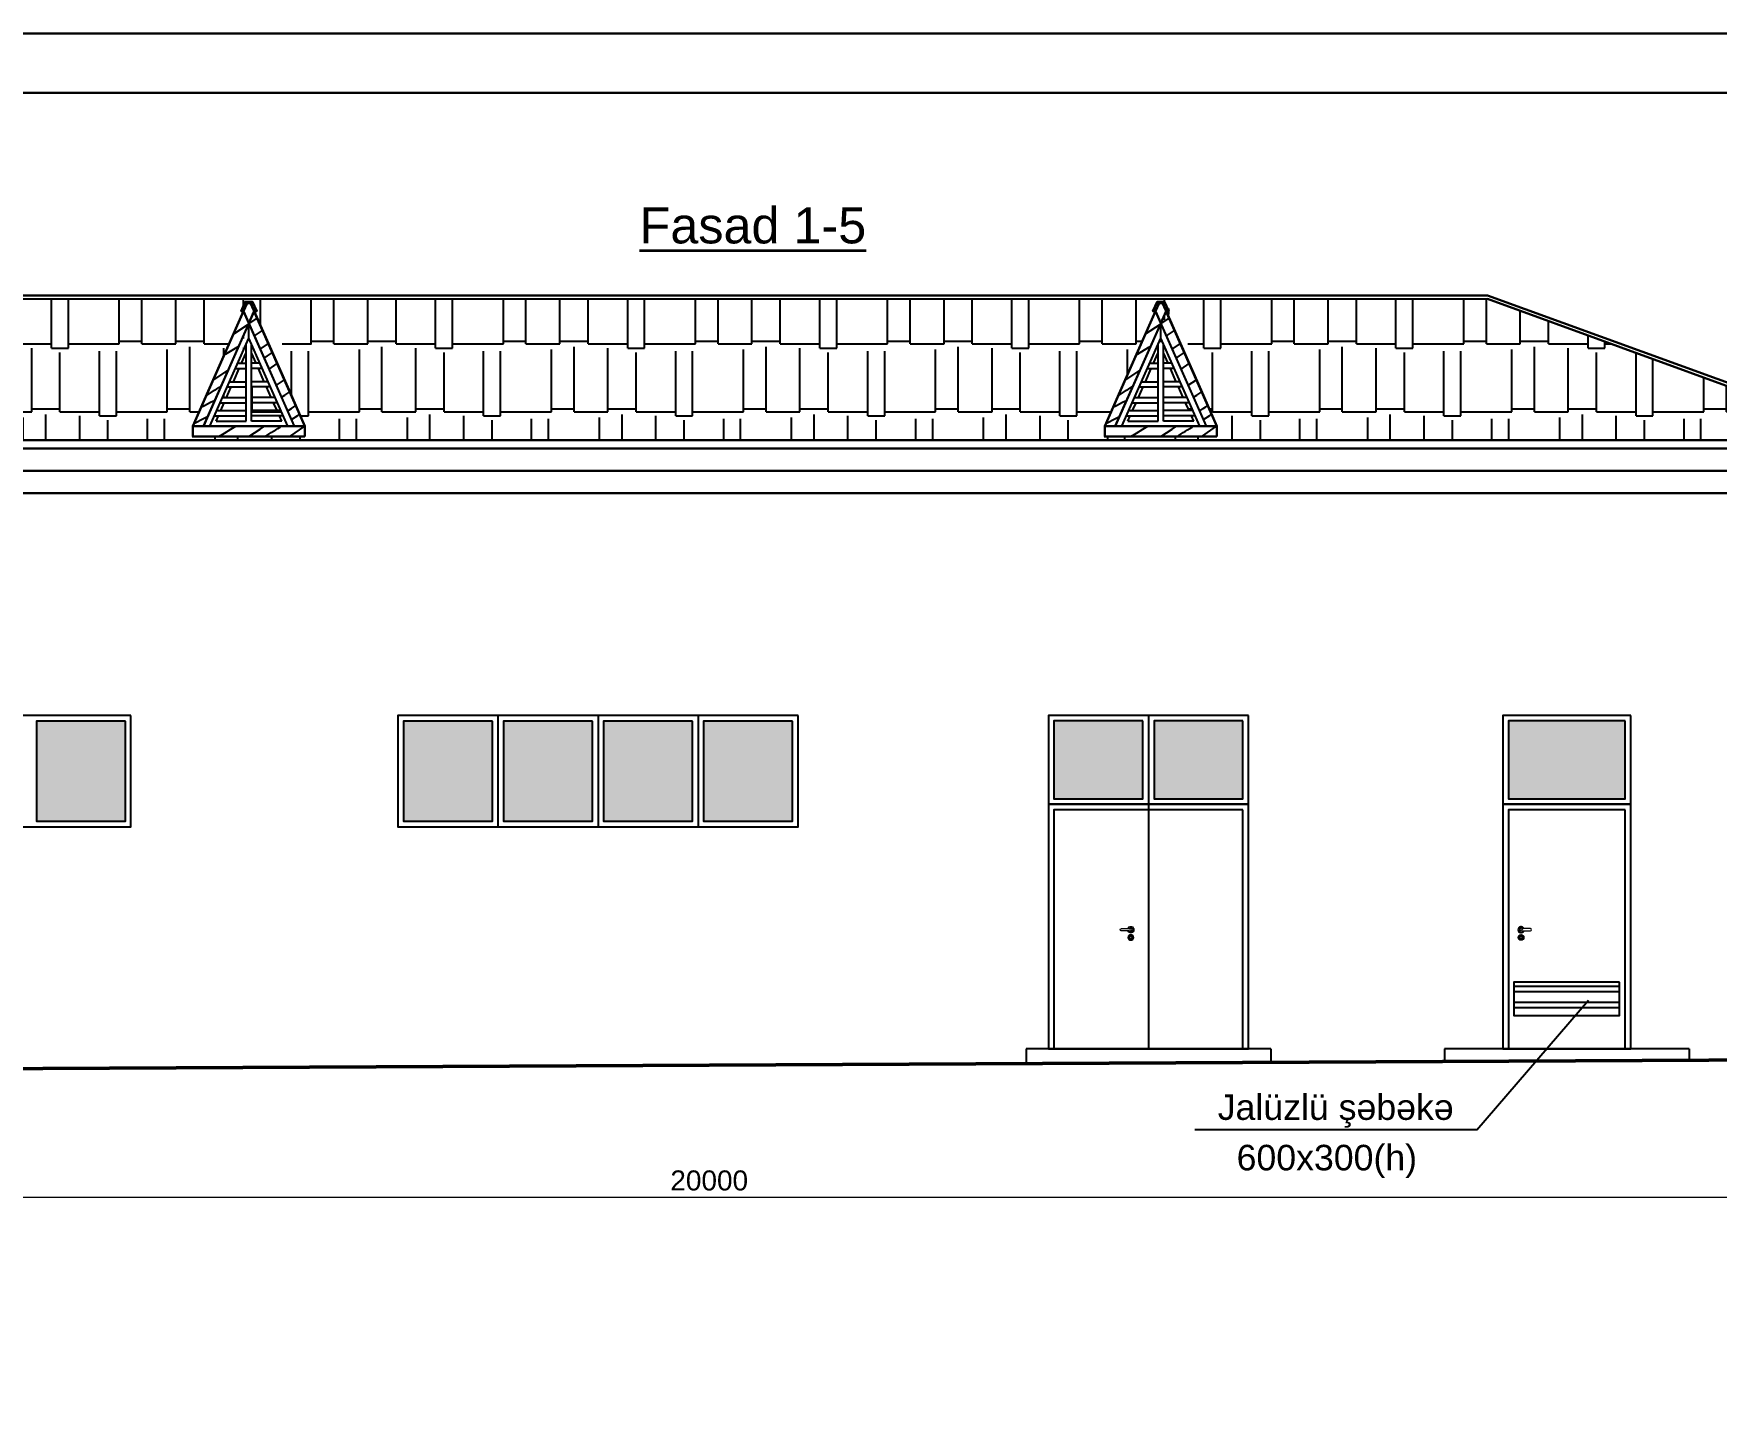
# Model space of a CAD drawing. Header units: millimetres. Extents: x 120281 to 1416367021, y -641565767 to 918373.
# Drawn here: x 1009645 to 1024777, y 817354 to 829781 of the extents above; entities that cross this region are included whole.
import ezdxf

# ---------------------------------------------------------------- set-up
doc = ezdxf.new("R2010")
doc.units = ezdxf.units.MM
doc.set_wipeout_variables(frame=1)
doc.linetypes.add('Wipeout_Contour', pattern=[1000, 0, -1000])
for name, color, linetype, lineweight in [('0_Ном._пера__1', 7, 'Continuous', 35), ('Fills_Ном._пера__201_Ном._пера__1', 7, 'Continuous', 13), ('Fills_Ном._пера__202_Ном._пера__1', 7, 'Continuous', 13), ('Kunc stamp_n_n yaz_s__Ном._пера__7', 7, 'Continuous', 35), ('Xar. ölcülər.-1', 230, 'Continuous', 15), ('аракясмя', 130, 'Continuous', 20), ('перегородка', 130, 'Continuous', 20), ('размер', 90, 'Continuous', 40), ('размер 1', 6, 'Continuous', 15)]:
    doc.layers.add(name, color=color, linetype=linetype, lineweight=lineweight)
doc.layers.add('Fills', color=7, linetype='Continuous')
doc.layers.add('Fills_Ном._пера__254', color=254, linetype='Continuous', lineweight=13, true_color=0xe8e8e8)
doc.layers.add('Оболочка - Крыша_Pen_No__92', color=23, linetype='Continuous', lineweight=13, true_color=0xbf8080)
doc.styles.add('ARIAL', font='arial.ttf')
doc.styles.get("Standard").update_dxf_attribs({"font": 'arial.ttf'})
doc.styles.add('Times New  Roman', font='times.ttf')
doc.dimstyles.new('250', dxfattribs={"dimtxt": 370, "dimasz": 100, "dimexe": 1.25, "dimexo": 0.625, "dimgap": 60, "dimtad": 1, "dimtxsty": 'Times New  Roman', "dimblk": 'OBLIQUE', "dimcen": 2.5, "dimadec": 0, "dimazin": 0, "dimtfac": 1, "dimtix": 1, "dimtmove": 0, "dimatfit": 3, "dimldrblk": 'OBLIQUE', "dimfxl": 1, "dimlwd": 0, "dimlwe": 0, "dimarcsym": 0})

# ---------------------------------------------------------------- blocks, each defined once
blk = doc.blocks.new('ручка дверная 2')
at = {"layer": 'перегородка', "color": 0}
for p, q in [((109837, -1530), (109745, -1530)), ((109745, -1555), (109837, -1555)), ((109711, -1632), (109704, -1632)), ((109711, -1638), (109704, -1638)), ((109720, -1623), (109720, -1616)), ((109720, -1647), (109720, -1654)), ((109726, -1623), (109726, -1616)), ((109726, -1647), (109726, -1654)), ((109735, -1632), (109742, -1632)), ((109735, -1638), (109742, -1638))]:
    blk.add_line(p, q, dxfattribs=at)
for centre, radius in [((109723, -1635), 34.9), ((109723, -1543), 12.7), ((109723, -1609), 7.1), ((109697, -1635), 7.1), ((109723, -1635), 12.7), ((109723, -1660), 7.1), ((109748, -1635), 7.1)]:
    blk.add_circle(centre, radius, dxfattribs=at)
for centre, radius, start, end in [((109723, -1543), 38.1, 19.6514, 340.3603), ((109723, -1543), 25.4, 30.3431, 329.7554), ((109723, -1635), 25.4, 106.4412, 164.0789), ((109723, -1635), 25.4, 16.12, 74.0884), ((109837, -1543), 12.7, 270, 90), ((109723, -1635), 25.4, 195.2407, 254.2093), ((109723, -1635), 25.4, 286.2342, 343.9047)]:
    blk.add_arc(centre, radius, start, end, dxfattribs=at)
blk = doc.blocks.new('_Oblique')
at = {"color": 0, "linetype": 'ByBlock', "lineweight": -2}
blk.add_line((-0.5, -0.5), (0.5, 0.5), dxfattribs=at)
blk = doc.blocks.new('*D423')
at = {"layer": 'Defpoints', "color": 0, "lineweight": 53, "transparency": 16777216}
for p in [(1005720, 819708), (1025720, 819818), (1005720, 819315)]:
    blk.add_point(p, dxfattribs=at)
at = {"layer": 'Xar. ölcülər.-1', "color": 0, "lineweight": 0, "transparency": 16777216}
for p, q in [((1005720, 819708), (1005720, 819314)), ((1025720, 819817), (1025720, 819314)), ((1025720, 819315), (1005720, 819315))]:
    blk.add_line(p, q, dxfattribs=at)
at = {"layer": 'Xar. ölcülər.-1', "color": 0, "lineweight": 0, "transparency": 16777216, "xscale": 100, "yscale": 100, "zscale": 100, "rotation": 180}
blk.add_blockref('_Oblique', (1005720, 819315), dxfattribs=at)
at = {"layer": 'Xar. ölcülər.-1', "color": 0, "lineweight": 0, "transparency": 16777216, "xscale": 100, "yscale": 100, "zscale": 100}
blk.add_blockref('_Oblique', (1025720, 819315), dxfattribs=at)
at = {"layer": 'Xar. ölcülər.-1', "color": 0, "lineweight": 20, "transparency": 16777216, "insert": (1015720, 819466), "char_height": 180, "attachment_point": 5, "style": 'ARIAL'}
blk.add_mtext('20000', dxfattribs=at)

msp = doc.modelspace()

# ---------------------------------------------------------------- hatches: boundary and pattern name
at = {"layer": 'размер', "lineweight": 25}
h = msp.add_hatch(dxfattribs=at)
h.set_pattern_fill('AR-RSHKE', color=0, scale=2, style=0)
h.set_pattern_definition([(0, (219559.7, 600218.7), (1295.4, 609.6), [304.8, -254, 355.6, -152.4, 457.2, -203.2]), (0, (219864.5, 600244.1), (1295.4, 609.6), [254, -965.2, 203.2, -304.8]), (0, (220474.1, 600180.6), (1295.4, 609.6), [152.4, -1574.8]), (90, (219559.67, 600218.67), (-431.8, 609.6), [584.2, -1854.2]), (90, (219864.47, 600218.67), (-431.8, 609.6), [571.5, -1866.9]), (90, (220118.47, 600218.67), (-431.8, 609.6), [533.4, -1905]), (90, (220474.07, 600180.57), (-431.8, 609.6), [584.2, -1854.2]), (90, (220626.47, 600180.57), (-431.8, 609.6), [584.2, -1854.2]), (90, (221083.67, 600218.67), (-431.8, 609.6), [558.8, -1879.6])])
h.paths.add_polyline_path([(1011389.81227, 826954.85519), (1011339.81227, 826954.85519), (1011639.81227, 827130.50493), (1011939.81227, 826954.85519), (1011889.81226, 826954.85519), (1011639.81227, 827101.22998)], flags=16)
h.paths.add_polyline_path([(1020186.23772, 826426.13459), (1020203.48614, 826437.6871), (1020238.60649, 826358.35409), (1020221.85412, 826347.25234), (1020165.18933, 826310.55673), (1020130.27232, 826389.43041), (1020139.82585, 826395.65714), (1020163.04922, 826410.86931)], flags=16)
h.paths.add_polyline_path([(1019805.04189, 826990.56595), (1019805.04189, 826296.33061), (1020076.91031, 826296.33061), (1020055.97595, 826343.61903), (1020091.44227, 826343.61903), (1020131.80471, 826252.44471), (1019430.99065, 826252.44471), (1019471.35309, 826343.61903), (1019506.81941, 826343.61903), (1019485.88505, 826296.33061), (1019757.75347, 826296.33061), (1019757.75347, 826990.56595), (1019781.39768, 827043.97562)], flags=16)
h.paths.add_polyline_path([(1020055.97595, 826343.61903), (1020076.91031, 826296.33061), (1019805.04189, 826296.33061), (1019805.04189, 826343.61903)], flags=16)
h.paths.add_polyline_path([(1019757.75347, 826509.12851), (1019757.75347, 826461.84008), (1019523.689, 826461.84008), (1019544.62336, 826509.12851)], flags=16)
h.paths.add_polyline_path([(1019527.75377, 826390.90745), (1019559.15532, 826461.84008), (1019757.75347, 826461.84008), (1019757.75347, 826390.90745)], flags=16)
h.paths.add_polyline_path([(1019527.75377, 826390.90745), (1019492.28746, 826390.90745), (1019523.689, 826461.84008), (1019559.15532, 826461.84008)], flags=16)
h.paths.add_polyline_path([(1019821.86116, 827086.09725), (1019832.15334, 827062.84835), (1019840.72609, 827067.86769), (1020090.72609, 826921.4929), (1020140.72609, 826921.4929), (1019840.72609, 827097.14265)], flags=0)
h.paths.add_polyline_path([(1019832.15334, 827062.84835), (1019894.73073, 826921.4929), (1020090.72609, 826921.4929), (1019840.72609, 827067.86769)], flags=0)
h.paths.add_polyline_path([(1019781.39768, 827043.97562), (1019774.91703, 827029.33654), (1019785.21033, 827035.36326)], flags=0)
h.paths.add_polyline_path([(1019695.12444, 826982.61805), (1019712.61884, 827022.13596), (1019540.72609, 826921.4929), (1019590.72609, 826921.4929)], flags=16)
h.paths.add_polyline_path([(1019615.72609, 826803.26592), (1019668.06463, 826921.4929), (1019615.72609, 826921.4929)], flags=16)
h.paths.add_polyline_path([(1019430.99065, 826252.44471), (1019371.88012, 826252.44471), (1019781.39768, 827177.49979), (1019781.39768, 827043.97562)], flags=16)
h.paths.add_polyline_path([(1019774.91703, 827029.33654), (1019727.17515, 826921.4929), (1019835.62021, 826921.4929), (1019785.21033, 827035.36326)], flags=0)
h.paths.add_polyline_path([(1019668.06463, 826921.4929), (1019695.12444, 826982.61805), (1019590.72609, 826921.4929)], flags=0)
h.paths.add_polyline_path([(1019580.08968, 826509.12851), (1019621.95841, 826603.70535), (1019757.75347, 826603.70535), (1019757.75347, 826509.12851)], flags=16)
h.paths.add_polyline_path([(1019990.56602, 826571.48738), (1019835.62021, 826921.4929), (1019727.17515, 826921.4929), (1019615.72609, 826669.74174), (1019615.72609, 826589.62724), (1019621.95841, 826603.70535), (1019757.75347, 826603.70535), (1019757.75347, 826571.48738)], flags=16)
h.paths.add_polyline_path([(1019894.73073, 826921.4929), (1020049.67654, 826571.48738), (1020065.72609, 826571.48738), (1020065.72609, 826921.4929)], flags=16)
h.paths.add_polyline_path([(1020190.91524, 826252.44471), (1020131.80471, 826252.44471), (1019781.39768, 827043.97562), (1019781.39768, 827177.49979)], flags=16)
h.paths.add_polyline_path([(1019471.35309, 826343.61903), (1019492.28746, 826390.90745), (1019757.75347, 826390.90745), (1019757.75347, 826343.61903)], flags=0)
h.paths.add_polyline_path([(1019805.04189, 826343.61903), (1019805.04189, 826390.90745), (1020070.5079, 826390.90745), (1020091.44227, 826343.61903)], flags=16)
h.paths.add_polyline_path([(1020003.64004, 826461.84008), (1020035.04159, 826390.90745), (1019805.04189, 826390.90745), (1019805.04189, 826461.84008)], flags=16)
h.paths.add_polyline_path([(1019805.04189, 826461.84008), (1019805.04189, 826509.12851), (1020018.172, 826509.12851), (1020039.10636, 826461.84008)], flags=16)
h.paths.add_polyline_path([(1020018.172, 826509.12851), (1019982.70568, 826509.12851), (1019940.83695, 826603.70535), (1019976.30327, 826603.70535)], flags=16)
h.paths.add_polyline_path([(1011270.43927, 826343.61903), (1011291.37363, 826390.90745), (1011556.83964, 826390.90745), (1011556.83964, 826343.61903)], flags=0)
h.paths.add_polyline_path([(1011556.83964, 826461.84008), (1011556.83964, 826390.90745), (1011326.83995, 826390.90745), (1011358.24149, 826461.84008)], flags=16)
h.paths.add_polyline_path([(1011556.83964, 826461.84008), (1011322.77518, 826461.84008), (1011343.70954, 826509.12851), (1011556.83964, 826509.12851)], flags=16)
h.paths.add_polyline_path([(1011556.83964, 826343.61903), (1011556.83964, 826296.33061), (1011284.97122, 826296.33061), (1011305.90558, 826343.61903)], flags=16)
h.paths.add_polyline_path([(1011855.06212, 826343.61903), (1011875.99649, 826296.33061), (1011604.12806, 826296.33061), (1011604.12806, 826343.61903)], flags=16)
h.paths.add_polyline_path([(1011580.48385, 827043.97562), (1011580.48385, 827177.49979), (1011990.00141, 826252.44471), (1011930.89088, 826252.44471)], flags=16)
h.paths.add_polyline_path([(1011679.04758, 826954.85519), (1011833.99339, 826604.84966), (1011864.81227, 826604.84966), (1011864.81227, 826954.85519)], flags=16)
h.paths.add_polyline_path([(1011580.48385, 827043.97562), (1011541.03066, 826954.85519), (1011889.81226, 826954.85519), (1011639.81227, 827101.22998), (1011580.48385, 827066.49324)], flags=16)
h.paths.add_polyline_path([(1011481.92013, 826954.85519), (1011514.14755, 827027.65339), (1011389.81227, 826954.85519)], flags=16)
h.paths.add_polyline_path([(1011284.97122, 826296.33061), (1011556.83964, 826296.33061), (1011556.83964, 826990.56595), (1011580.48385, 827043.97562), (1011604.12806, 826990.56595), (1011604.12806, 826296.33061), (1011875.99649, 826296.33061), (1011855.06212, 826343.61903), (1011890.52844, 826343.61903), (1011930.89088, 826252.44471), (1011230.07682, 826252.44471), (1011270.43927, 826343.61903), (1011305.90558, 826343.61903)], flags=16)
h.paths.add_polyline_path([(1011556.83964, 826604.84966), (1011556.83964, 826954.85519), (1011414.81227, 826954.85519), (1011414.81227, 826604.84966)], flags=16)
h.paths.add_polyline_path([(1011604.12806, 826954.85519), (1011604.12806, 826604.84966), (1011774.88286, 826604.84966), (1011619.93705, 826954.85519)], flags=16)
h.paths.add_polyline_path([(1011230.07682, 826252.44471), (1011170.9663, 826252.44471), (1011580.48385, 827177.49979), (1011580.48385, 827043.97562)], flags=16)
h.paths.add_polyline_path([(1022719.82982, 827395.24882), (1008707.28103, 827395.26755), (1005285.38027, 826149.77881), (1005231.58881, 826130.20032), (1026170.67738, 826126.18372), (1026196.08304, 826126.17897)])
at = {"layer": 'размер', "lineweight": 25, "true_color": 0x8fe3ff}
h = msp.add_hatch(color=141, dxfattribs=at)
h.dxf.hatch_style = 1
h.set_gradient(color1=(143, 227, 255), color2=(184, 218, 224), tint=1, name='CYLINDER')
h.paths.add_polyline_path([(1010469.82982, 822698.49101), (1010469.82982, 823598.49124), (1009669.82982, 823598.49135), (1009669.82982, 822698.49101)])
h = msp.add_hatch(color=141, dxfattribs=at)
h.dxf.hatch_style = 1
h.set_gradient(color1=(143, 227, 255), color2=(184, 218, 224), tint=1, name='CYLINDER')
h.paths.add_polyline_path([(1013769.82982, 823598.49089), (1012969.82982, 823598.49099), (1012969.82982, 822698.49114), (1013769.82982, 822698.49111)])
h = msp.add_hatch(color=141, dxfattribs=at)
h.dxf.hatch_style = 1
h.set_gradient(color1=(143, 227, 255), color2=(184, 218, 224), tint=1, name='CYLINDER')
h.paths.add_polyline_path([(1014669.82982, 822698.49114), (1014669.82982, 823598.49103), (1013869.82982, 823598.49114), (1013869.82982, 822698.49114)])
h = msp.add_hatch(color=141, dxfattribs=at)
h.dxf.hatch_style = 1
h.set_gradient(color1=(143, 227, 255), color2=(184, 218, 224), tint=1, name='CYLINDER')
h.paths.add_polyline_path([(1015569.82982, 823598.49094), (1014769.82982, 823598.49105), (1014769.82982, 822698.49119), (1015569.82982, 822698.49117)])
h = msp.add_hatch(color=141, dxfattribs=at)
h.dxf.hatch_style = 1
h.set_gradient(color1=(143, 227, 255), color2=(184, 218, 224), tint=1, name='CYLINDER')
h.paths.add_polyline_path([(1016469.82982, 822698.49119), (1016469.82982, 823598.49109), (1015669.82982, 823598.49119), (1015669.82982, 822698.49119)])
h = msp.add_hatch(color=141, dxfattribs=at)
h.dxf.hatch_style = 1
h.set_gradient(color1=(143, 227, 255), color2=(184, 218, 224), tint=1, name='CYLINDER')
h.paths.add_polyline_path([(1019619.82894, 823600.07781), (1019619.82894, 822900.07755), (1018819.82894, 822900.07755), (1018819.82894, 823600.07781)])
h = msp.add_hatch(color=141, dxfattribs=at)
h.dxf.hatch_style = 1
h.set_gradient(color1=(143, 227, 255), color2=(184, 218, 224), tint=1, name='CYLINDER')
h.paths.add_polyline_path([(1020519.82894, 822900.07755), (1019719.82894, 822900.07755), (1019719.82894, 823600.07781), (1020519.82894, 823600.07781)])
h = msp.add_hatch(color=141, dxfattribs=at)
h.dxf.hatch_style = 1
h.set_gradient(color1=(143, 227, 255), color2=(184, 218, 224), tint=1, name='CYLINDER')
h.paths.add_polyline_path([(1022906.82894, 822900.07781), (1022906.82894, 823600.07781), (1023956.82894, 823600.07781), (1023956.82894, 822900.07781)])
at = {"layer": 'размер', "lineweight": 25}
h = msp.add_hatch(dxfattribs=at)
h.set_pattern_fill('ANSI32', color=0, scale=15, angle=135, style=0)
h.set_pattern_definition([(180, (586186.11, 451691), (0, -142.875), []), (180, (586138.49, 451738.62), (0, -142.875), [])])
h.paths.add_polyline_path([(1022956.82978, 821250.33131), (1023906.82978, 821250.33131), (1023906.82978, 820950.33131), (1022956.82978, 820950.33131)])

# ---------------------------------------------------------------- linework, layer by layer
at = {"lineweight": 50}
msp.add_lwpolyline([(1003429.29126, 820454.27352), (1005531.88829, 820454.08502), (1025907.32978, 820554.08502), (1028463.92614, 820554.08502)], dxfattribs=at)
at = {"layer": 'аракясмя', "color": 0, "lineweight": 25}
for p, q in [((1013819.82982, 823648.49117), (1013819.82982, 822648.49117)), ((1014719.82982, 823648.49119), (1014719.82982, 822648.49119)), ((1015619.82982, 823648.49122), (1015619.82982, 822648.49122)), ((1019669.82894, 823650.07781), (1019669.82894, 822850.07755)), ((1019669.82894, 822850.07756), (1019669.82978, 820650.07784)), ((1022906.82978, 822800.07784), (1022906.82978, 820650.07784)), ((1020769.82978, 820650.07784), (1018569.82978, 820650.07784)), ((1018569.82978, 820650.07784), (1018570.00568, 820518.07439)), ((1020769.82978, 820650.07784), (1020769.99129, 820528.87163)), ((1024531.82978, 820650.07784), (1022331.82978, 820650.07784)), ((1022331.82978, 820650.07784), (1022331.97739, 820533.93851)), ((1024531.82978, 820650.07784), (1024531.96301, 820544.48118))]:
    msp.add_line(p, q, dxfattribs=at)
for points in [[(1010519.82982, 823648.49131), (1006919.82982, 823648.4912), (1006919.82982, 822648.49119), (1010519.82982, 822648.49119)], [(1016519.82982, 823648.49097), (1012919.82982, 823648.49086), (1012919.82982, 822648.49119), (1016519.82982, 822648.49119)], [(1020569.82894, 823650.07781), (1018769.82894, 823650.07781), (1018769.82894, 822850.07755), (1020569.82894, 822850.07755)], [(1024006.82894, 823650.07781), (1022856.82894, 823650.07781), (1022856.82894, 822850.07781), (1024006.82894, 822850.07781)], [(1010469.82982, 823598.49124), (1009669.82982, 823598.49135), (1009669.82982, 822698.49101), (1010469.82982, 822698.49101)], [(1013769.82982, 823598.49089), (1012969.82982, 823598.49099), (1012969.82982, 822698.49114), (1013769.82982, 822698.49111)], [(1014669.82982, 823598.49103), (1013869.82982, 823598.49114), (1013869.82982, 822698.49114), (1014669.82982, 822698.49114)], [(1015569.82982, 823598.49094), (1014769.82982, 823598.49105), (1014769.82982, 822698.49119), (1015569.82982, 822698.49117)], [(1016469.82982, 823598.49109), (1015669.82982, 823598.49119), (1015669.82982, 822698.49119), (1016469.82982, 822698.49119)], [(1019619.82894, 823600.07781), (1018819.82894, 823600.07781), (1018819.82894, 822900.07755), (1019619.82894, 822900.07755)], [(1020519.82894, 823600.07781), (1019719.82894, 823600.07781), (1019719.82894, 822900.07755), (1020519.82894, 822900.07755)], [(1023956.82894, 823600.07781), (1022906.82894, 823600.07781), (1022906.82894, 822900.07781), (1023956.82894, 822900.07781)], [(1020569.82894, 822850.07757), (1018769.82894, 822850.07755), (1018769.82978, 820650.07784), (1020569.82978, 820650.07784)], [(1020519.82894, 822800.07757), (1018819.82894, 822800.07757), (1018819.82978, 820650.07784), (1020519.82978, 820650.07784)], [(1024006.82894, 822850.07784), (1022856.82894, 822850.07781), (1022856.82978, 820650.07784), (1024006.82978, 820650.07784)], [(1023956.82894, 822800.07784), (1022906.82894, 822800.07784), (1022906.82978, 820650.07784), (1023956.82978, 820650.07784)]]:
    msp.add_lwpolyline(points, close=True, dxfattribs=at)
at = {"layer": 'Оболочка - Крыша_Pen_No__92', "color": 0, "lineweight": 30}
for p, q in [((1008707.28099, 827427.1984), (1022719.82978, 827427.21713)), ((1026216.86954, 826154.37457), (1022719.82978, 827427.21713)), ((1022719.82978, 827395.26755), (1026206.60882, 826126.18377)), ((1005233.05073, 826126.15573), (1026206.60882, 826126.18377)), ((1005271.03161, 826050.01338), (1026168.62794, 826050.01338)), ((1025979.01782, 825849.98535), (1005448.09295, 825849.98535)), ((1025943.88397, 825649.98535), (1005483.22715, 825649.98471))]:
    msp.add_line(p, q, dxfattribs=at)
at = {"layer": 'размер', "color": 0, "lineweight": 25}
for p, q in [((1008707.28099, 827395.24882), (1022719.82978, 827395.26755)), ((1022623.12677, 819922.51924), (1023626.84512, 821089.21472)), ((1022623.12677, 819922.51924), (1020085.52353, 819922.51924))]:
    msp.add_line(p, q, dxfattribs=at)
msp.add_lwpolyline([(1023906.82978, 821250.33131), (1022956.82978, 821250.33131), (1022956.82978, 820950.33131), (1023906.82978, 820950.33131)], close=True, dxfattribs=at)
at = {"layer": 'размер 1', "color": 0, "lineweight": 30}
for points in [[(993923.03347, 829781.47205), (1038728.3881, 829781.47205), (1038728.3881, 798097.68555), (993923.03347, 798097.68555)], [(996056.62178, 829248.07497), (1038194.99102, 829248.07497), (1038194.99102, 798631.08263), (996056.62178, 798631.08263)]]:
    msp.add_lwpolyline(points, close=True, dxfattribs=at)

# ---------------------------------------------------------------- block references
at = {"layer": 'перегородка', "color": 0, "lineweight": 25, "xscale": -0.75, "yscale": 0.75, "zscale": 0.75}
msp.add_blockref('ручка дверная 2', (1101803.37083, 822879.28616), dxfattribs=at)
at = {"layer": 'перегородка', "color": 0, "lineweight": 25, "xscale": 0.7499999999999999, "yscale": 0.7499999999999999, "zscale": 0.7499999999999999, "rotation": 3.98381391432e-05}
msp.add_blockref('ручка дверная 2', (940727.9491, 822879.22905), dxfattribs=at)

# ---------------------------------------------------------------- texts
at = {"layer": 'Kunc stamp_n_n yaz_s__Ном._пера__7', "color": 0, "linetype": 'Continuous', "insert": (1016112.80892, 828054.70893), "char_height": 261.2736, "width": 19498.1051972, "attachment_point": 5, "line_spacing_factor": 1.049432, "style": 'Times New  Roman'}
msp.add_mtext('{\\fArial (Azeri Cyr)|b0|i0|c204|p34;\\H1.2401x;\\LFasad 1-5\\H0.80639x;\\l   }', dxfattribs=at)
at = {"layer": 'размер', "color": 0, "lineweight": 25}
for s, height, p in [('Jalüzlü şəbəkə', 229.6319237, (1020292.75917, 820011.79821)), ('600х300(h)', 229.631924, (1020462.54412, 819557.97417))]:
    msp.add_text(s, height=height, dxfattribs=at).set_placement(p)

# ---------------------------------------------------------------- dimensions: what is measured, and where the dimension line sits
at = {"layer": 'Xar. ölcülər.-1', "color": 0, "lineweight": 20}
dim = msp.add_linear_dim(base=(1005719.82978, 819314.55742), p1=(1025719.82978, 819817.71455), p2=(1005719.82978, 819708.47197), angle=180, dimstyle='250', override={"dimtxt": 180, "dimexe": 1, "dimtxsty": 'ARIAL'}, dxfattribs=at)
dim.commit()
dim.dimension.update_dxf_attribs({"geometry": '*D423', "text_midpoint": (1015719.82978, 819466.46056)})

# ---------------------------------------------------------------- next in the draw order: wipeouts: each hides what was drawn before it
at = {"color": 254, "linetype": 'Wipeout_Contour', "lineweight": 25, "ltscale": 20092558.28709807}
for points in [[(1011627.77227, 827284.31913), (1011580.48385, 827177.4998), (1011990.00142, 826252.44471), (1012084.57825, 826252.44471)], [(1019828.6861, 827284.31913), (1019781.39768, 827177.4998), (1020190.91525, 826252.44471), (1020285.49208, 826252.44471)]]:
    msp.add_wipeout(points, dxfattribs=at).dxf.layer = 'Fills'

# ---------------------------------------------------------------- next in the draw order: linework, layer by layer
at = {"layer": '0_Ном._пера__1', "linetype": 'Continuous', "lineweight": 25}
for p, q in [((1011718.98876, 826650.99377), (1011666.65286, 826769.21482)), ((1019919.90259, 826650.99377), (1019867.56668, 826769.21482)), ((1011781.79185, 826509.12851), (1011739.92313, 826603.70535)), ((1019982.70568, 826509.12851), (1019940.83695, 826603.70535)), ((1011834.12776, 826390.90745), (1011802.72622, 826461.84008)), ((1020035.04159, 826390.90745), (1020003.64004, 826461.84008))]:
    msp.add_line(p, q, dxfattribs=at)
at = {"layer": 'Fills_Ном._пера__201_Ном._пера__1', "linetype": 'Continuous', "lineweight": 25}
for p, q in [((1011691.55494, 826949.13548), (1011756.36787, 826993.83584)), ((1019892.46877, 826949.13548), (1019957.2817, 826993.83584)), ((1011683.86097, 826943.98227), (1011691.55494, 826949.13548)), ((1011719.25337, 826864.03474), (1011748.92139, 826883.69566)), ((1011748.92139, 826883.69566), (1011792.15087, 826913.00599)), ((1011763.73929, 826763.54593), (1011835.68704, 826814.66257)), ((1019884.7748, 826943.98227), (1019892.46877, 826949.13548)), ((1019920.1672, 826864.03474), (1019949.83521, 826883.69566)), ((1019949.83521, 826883.69566), (1019993.0647, 826913.00599)), ((1019964.65312, 826763.54593), (1020036.60087, 826814.66257)), ((1011827.29732, 826619.97533), (1011900.57033, 826668.09836)), ((1020028.21115, 826619.97533), (1020101.48415, 826668.09836)), ((1011874.85622, 826512.54502), (1011904.89558, 826530.99816)), ((1011904.89558, 826530.99816), (1011948.89214, 826558.94472)), ((1020075.77005, 826512.54502), (1020105.8094, 826530.99816)), ((1020105.8094, 826530.99816), (1020149.80596, 826558.94472)), ((1011929.35848, 826389.43041), (1011938.91202, 826395.65714)), ((1011938.91202, 826395.65714), (1011962.13539, 826410.86931)), ((1011962.13539, 826410.86931), (1011985.32389, 826426.13459)), ((1011985.32389, 826426.13459), (1012002.57231, 826437.6871)), ((1012020.9403, 826347.25234), (1012037.69267, 826358.35409)), ((1020130.27231, 826389.43041), (1020139.82585, 826395.65714)), ((1020139.82585, 826395.65714), (1020163.04922, 826410.86931)), ((1020163.04922, 826410.86931), (1020186.23772, 826426.13459)), ((1020186.23772, 826426.13459), (1020203.48614, 826437.6871)), ((1020221.85412, 826347.25234), (1020238.60649, 826358.35409))]:
    msp.add_line(p, q, dxfattribs=at)
at = {"layer": 'Fills_Ном._пера__254', "linetype": 'Wipeout_Contour', "lineweight": 25, "flags": 128}
for points in [[(1011627.77227, 827284.31913), (1011580.48385, 827177.4998), (1011990.00142, 826252.44471), (1012084.57825, 826252.44471)], [(1019828.6861, 827284.31913), (1019781.39768, 827177.4998), (1020190.91525, 826252.44471), (1020285.49208, 826252.44471)]]:
    msp.add_lwpolyline(points, close=True, dxfattribs=at)

# ---------------------------------------------------------------- next in the draw order: wipeouts: each hides what was drawn before it
at = {"color": 254, "linetype": 'Wipeout_Contour', "lineweight": 25, "ltscale": 20091030.15385195}
for points in [[(1011076.38945, 826252.44471), (1011170.9663, 826252.44471), (1011580.48385, 827177.4998), (1011533.19544, 827284.31913)], [(1019277.30328, 826252.44471), (1019371.88013, 826252.44471), (1019781.39768, 827177.4998), (1019734.10926, 827284.31913)]]:
    msp.add_wipeout(points, dxfattribs=at).dxf.layer = 'Fills'

# ---------------------------------------------------------------- next in the draw order: linework, layer by layer
at = {"layer": '0_Ном._пера__1', "linetype": 'Continuous', "lineweight": 25}
for p, q in [((1011479.7829, 826816.50325), (1011556.83964, 826816.50325)), ((1011515.24921, 826816.50325), (1011556.83964, 826910.45145)), ((1011645.71849, 826816.50325), (1011604.12806, 826910.45145)), ((1011681.18481, 826816.50325), (1011604.12806, 826816.50325)), ((1019680.69672, 826816.50325), (1019757.75347, 826816.50325)), ((1019716.16304, 826816.50325), (1019757.75347, 826910.45145)), ((1019846.63232, 826816.50325), (1019805.04189, 826910.45145)), ((1019882.09864, 826816.50325), (1019805.04189, 826816.50325)), ((1011441.97894, 826650.99377), (1011494.31485, 826769.21482)), ((1011458.84853, 826769.21482), (1011556.83964, 826769.21482)), ((1011702.11917, 826769.21482), (1011604.12806, 826769.21482)), ((1019642.89277, 826650.99377), (1019695.22868, 826769.21482)), ((1019659.76236, 826769.21482), (1019757.75347, 826769.21482)), ((1019903.033, 826769.21482), (1019805.04189, 826769.21482)), ((1011343.70954, 826509.12851), (1011556.83964, 826509.12851)), ((1011379.17585, 826509.12851), (1011421.04458, 826603.70535)), ((1011385.57826, 826603.70535), (1011556.83964, 826603.70535)), ((1011406.51263, 826650.99377), (1011556.83964, 826650.99377)), ((1011754.45508, 826650.99377), (1011604.12806, 826650.99377)), ((1011775.38944, 826603.70535), (1011604.12806, 826603.70535)), ((1011817.25817, 826509.12851), (1011604.12806, 826509.12851)), ((1019544.62336, 826509.12851), (1019757.75347, 826509.12851)), ((1019580.08968, 826509.12851), (1019621.95841, 826603.70535)), ((1019586.49209, 826603.70535), (1019757.75347, 826603.70535)), ((1019607.42645, 826650.99377), (1019757.75347, 826650.99377)), ((1019955.36891, 826650.99377), (1019805.04189, 826650.99377)), ((1019976.30327, 826603.70535), (1019805.04189, 826603.70535)), ((1020018.172, 826509.12851), (1019805.04189, 826509.12851)), ((1011291.37363, 826390.90745), (1011556.83964, 826390.90745)), ((1011322.77518, 826461.84008), (1011556.83964, 826461.84008)), ((1011326.83995, 826390.90745), (1011358.24149, 826461.84008)), ((1011838.19253, 826461.84008), (1011604.12806, 826461.84008)), ((1011869.59408, 826390.90745), (1011604.12806, 826390.90745)), ((1019492.28746, 826390.90745), (1019757.75347, 826390.90745)), ((1019523.689, 826461.84008), (1019757.75347, 826461.84008)), ((1019527.75377, 826390.90745), (1019559.15532, 826461.84008)), ((1020039.10636, 826461.84008), (1019805.04189, 826461.84008)), ((1020070.5079, 826390.90745), (1019805.04189, 826390.90745)), ((1011270.43927, 826343.61903), (1011556.83964, 826343.61903)), ((1011890.52844, 826343.61903), (1011604.12806, 826343.61903)), ((1019471.35309, 826343.61903), (1019757.75347, 826343.61903)), ((1020091.44227, 826343.61903), (1019805.04189, 826343.61903))]:
    msp.add_line(p, q, dxfattribs=at)
at = {"layer": 'Fills_Ном._пера__201_Ном._пера__1', "linetype": 'Continuous', "lineweight": 25}
for p, q in [((1011370.96303, 826898.85121), (1011473.84328, 826962.05046)), ((1011473.84328, 826962.05046), (1011489.51127, 826972.00274)), ((1011631.11541, 827063.12867), (1011676.6959, 827093.05231)), ((1019571.87686, 826898.85121), (1019674.75711, 826962.05046)), ((1019674.75711, 826962.05046), (1019690.4251, 826972.00274)), ((1019832.02924, 827063.12867), (1019877.60972, 827093.05231)), ((1011359.55069, 826892.07477), (1011370.96303, 826898.85121)), ((1019560.46451, 826892.07477), (1019571.87686, 826898.85121)), ((1011257.32466, 826661.15742), (1011367.79409, 826736.5559)), ((1011367.79409, 826736.5559), (1011391.22411, 826751.44782)), ((1011391.22411, 826751.44782), (1011392.12836, 826752.02546)), ((1019458.23849, 826661.15742), (1019568.70791, 826736.5559)), ((1019568.70791, 826736.5559), (1019592.13793, 826751.44782)), ((1019592.13793, 826751.44782), (1019593.04218, 826752.02546)), ((1011196.51367, 826523.79209), (1011271.60864, 826574.52393)), ((1011271.60864, 826574.52393), (1011291.43289, 826586.94375)), ((1011291.43289, 826586.94375), (1011311.24102, 826599.38925)), ((1011311.24102, 826599.38925), (1011329.70847, 826611.02581)), ((1019397.4275, 826523.79209), (1019472.52247, 826574.52393)), ((1019472.52247, 826574.52393), (1019492.34671, 826586.94375)), ((1019492.34671, 826586.94375), (1019512.15484, 826599.38925)), ((1019512.15484, 826599.38925), (1019530.6223, 826611.02581)), ((1011181.79582, 826434.8953), (1011149.63826, 826417.90571)), ((1011236.50181, 826462.66508), (1011181.79582, 826434.8953)), ((1011271.60093, 826479.76727), (1011236.50181, 826462.66508)), ((1019382.70965, 826434.8953), (1019350.55209, 826417.90571)), ((1019437.41564, 826462.66508), (1019382.70965, 826434.8953)), ((1019472.51476, 826479.76727), (1019437.41564, 826462.66508))]:
    msp.add_line(p, q, dxfattribs=at)
at = {"layer": 'Fills_Ном._пера__254', "linetype": 'Wipeout_Contour', "lineweight": 25, "flags": 128}
for points in [[(1011076.38945, 826252.44471), (1011170.9663, 826252.44471), (1011580.48385, 827177.4998), (1011533.19544, 827284.31913)], [(1019277.30328, 826252.44471), (1019371.88013, 826252.44471), (1019781.39768, 827177.4998), (1019734.10926, 827284.31913)]]:
    msp.add_lwpolyline(points, close=True, dxfattribs=at)

# ---------------------------------------------------------------- next in the draw order: wipeouts: each hides what was drawn before it
at = {"color": 254, "linetype": 'Wipeout_Contour', "lineweight": 25, "ltscale": 25113072.43016396}
for points in [[(1011595.21259, 827357.86787), (1011565.75511, 827357.86787), (1011533.19543, 827284.31913), (1011580.48385, 827177.49979), (1011627.77228, 827284.31913)], [(1019796.12642, 827357.86787), (1019766.66894, 827357.86787), (1019734.10926, 827284.31913), (1019781.39768, 827177.49979), (1019828.6861, 827284.31913)]]:
    msp.add_wipeout(points, dxfattribs=at).dxf.layer = 'Fills'
at = {"color": 254, "linetype": 'Wipeout_Contour', "lineweight": 25, "ltscale": 20093095.68456889}
for points in [[(1011076.38945, 826157.86787), (1012084.57825, 826157.86787), (1012084.57825, 826252.44471), (1011076.38945, 826252.44471)], [(1019277.30328, 826157.86787), (1020285.49208, 826157.86787), (1020285.49208, 826252.44471), (1019277.30328, 826252.44471)]]:
    msp.add_wipeout(points, dxfattribs=at).dxf.layer = 'Fills'

# ---------------------------------------------------------------- next in the draw order: linework, layer by layer
at = {"layer": '0_Ном._пера__1', "linetype": 'Continuous', "lineweight": 25}
for p, q in [((1011580.48385, 827043.97562), (1011580.48385, 827177.49979)), ((1019781.39768, 827043.97562), (1019781.39768, 827177.49979)), ((1011230.07682, 826252.44471), (1011580.48385, 827043.97562)), ((1011556.83964, 826296.33061), (1011556.83964, 826990.56595)), ((1011930.89088, 826252.44471), (1011580.48385, 827043.97562)), ((1011604.12806, 826296.33061), (1011604.12806, 826990.56595)), ((1019430.99065, 826252.44471), (1019781.39768, 827043.97562)), ((1019757.75347, 826296.33061), (1019757.75347, 826990.56595)), ((1020131.80471, 826252.44471), (1019781.39768, 827043.97562)), ((1019805.04189, 826296.33061), (1019805.04189, 826990.56595)), ((1012084.57825, 826252.44471), (1011076.38945, 826252.44471)), ((1011076.38945, 826157.86787), (1011076.38945, 826252.44471)), ((1011284.97122, 826296.33061), (1011305.90558, 826343.61903)), ((1011284.97122, 826296.33061), (1011556.83964, 826296.33061)), ((1011875.99649, 826296.33061), (1011604.12806, 826296.33061)), ((1011875.99649, 826296.33061), (1011855.06212, 826343.61903)), ((1012084.57825, 826157.86787), (1012084.57825, 826252.44471)), ((1020285.49208, 826252.44471), (1019277.30328, 826252.44471)), ((1019277.30328, 826157.86787), (1019277.30328, 826252.44471)), ((1019485.88505, 826296.33061), (1019506.81941, 826343.61903)), ((1019485.88505, 826296.33061), (1019757.75347, 826296.33061)), ((1020076.91031, 826296.33061), (1019805.04189, 826296.33061)), ((1020076.91031, 826296.33061), (1020055.97595, 826343.61903)), ((1020285.49208, 826157.86787), (1020285.49208, 826252.44471)), ((1012084.57825, 826157.86787), (1011076.38945, 826157.86787)), ((1020285.49208, 826157.86787), (1019277.30328, 826157.86787))]:
    msp.add_line(p, q, dxfattribs=at)
at = {"layer": 'Fills_Ном._пера__201_Ном._пера__1', "linetype": 'Continuous', "lineweight": 25}
for p, q in [((1011443.72217, 827082.20888), (1011577.06912, 827169.78628)), ((1011582.36022, 827173.26129), (1011587.91759, 827176.91116)), ((1011676.6959, 827093.05231), (1011704.19011, 827111.69967)), ((1019644.63599, 827082.20888), (1019777.98294, 827169.78628)), ((1019783.27405, 827173.26129), (1019788.83142, 827176.91116)), ((1019877.60972, 827093.05231), (1019905.10393, 827111.69967)), ((1011177.39553, 826320.3605), (1011085.48837, 826272.99817)), ((1011207.08461, 826334.03201), (1011177.39553, 826320.3605)), ((1011362.4832, 826189.47262), (1011419.06938, 826224.59363)), ((1011419.06938, 826224.59363), (1011463.242, 826252.44471)), ((1011579.99528, 826157.86787), (1011680.81754, 826224.94562)), ((1011680.81754, 826224.94562), (1011721.1076, 826252.44471)), ((1011781.8611, 826193.30492), (1011801.62069, 826205.82735)), ((1011801.62069, 826205.82735), (1011821.36404, 826218.37537)), ((1011821.36404, 826218.37537), (1011841.0911, 826230.94897)), ((1011841.0911, 826230.94897), (1011860.80186, 826243.54812)), ((1011860.80186, 826243.54812), (1011874.53983, 826252.44471)), ((1011948.88278, 826157.86787), (1012082.10168, 826252.44471)), ((1011964.2755, 826310.55672), (1012020.9403, 826347.25234)), ((1012082.10168, 826252.44471), (1012083.98603, 826253.78248)), ((1019378.30936, 826320.3605), (1019286.4022, 826272.99817)), ((1019407.99844, 826334.03201), (1019378.30936, 826320.3605)), ((1019563.39703, 826189.47262), (1019619.98321, 826224.59363)), ((1019619.98321, 826224.59363), (1019664.15583, 826252.44471)), ((1019780.90911, 826157.86787), (1019881.73137, 826224.94562)), ((1019881.73137, 826224.94562), (1019922.02142, 826252.44471)), ((1019982.77493, 826193.30492), (1020002.53452, 826205.82735)), ((1020002.53452, 826205.82735), (1020022.27786, 826218.37537)), ((1020022.27786, 826218.37537), (1020042.00493, 826230.94897)), ((1020042.00493, 826230.94897), (1020061.71569, 826243.54812)), ((1020061.71569, 826243.54812), (1020075.45366, 826252.44471)), ((1020149.79661, 826157.86787), (1020283.01551, 826252.44471)), ((1020165.18932, 826310.55672), (1020221.85412, 826347.25234)), ((1020283.01551, 826252.44471), (1020284.89986, 826253.78248)), ((1011310.74923, 826157.86787), (1011362.4832, 826189.47262)), ((1011725.63082, 826157.86787), (1011742.29331, 826168.33695)), ((1011742.29331, 826168.33695), (1011762.0853, 826180.80812)), ((1011762.0853, 826180.80812), (1011781.8611, 826193.30492)), ((1019511.66305, 826157.86787), (1019563.39703, 826189.47262)), ((1019926.54465, 826157.86787), (1019943.20714, 826168.33695)), ((1019943.20714, 826168.33695), (1019962.99912, 826180.80812)), ((1019962.99912, 826180.80812), (1019982.77493, 826193.30492))]:
    msp.add_line(p, q, dxfattribs=at)
at = {"layer": 'Fills_Ном._пера__202_Ном._пера__1', "linetype": 'Continuous', "lineweight": 25}
for p, q in [((1011580.48385, 827177.49979), (1011170.9663, 826252.44471)), ((1011990.00141, 826252.44471), (1011580.48385, 827177.49979)), ((1019781.39768, 827177.49979), (1019371.88012, 826252.44471)), ((1020190.91524, 826252.44471), (1019781.39768, 827177.49979)), ((1011076.38945, 826252.44471), (1011215.04453, 826565.65126)), ((1011941.51288, 826575.61365), (1012084.57825, 826252.44471)), ((1019277.30328, 826252.44471), (1019415.95835, 826565.65126)), ((1020142.42671, 826575.61365), (1020285.49208, 826252.44471)), ((1011170.9663, 826252.44471), (1011076.38945, 826252.44471)), ((1011076.38945, 826157.86787), (1011076.38945, 826252.44471)), ((1011076.38945, 826252.44471), (1012084.57825, 826252.44471)), ((1012084.57825, 826252.44471), (1011990.00141, 826252.44471)), ((1012084.57825, 826252.44471), (1012084.57825, 826157.86787)), ((1019371.88012, 826252.44471), (1019277.30328, 826252.44471)), ((1019277.30328, 826157.86787), (1019277.30328, 826252.44471)), ((1019277.30328, 826252.44471), (1020285.49208, 826252.44471)), ((1020285.49208, 826252.44471), (1020190.91524, 826252.44471)), ((1020285.49208, 826252.44471), (1020285.49208, 826157.86787)), ((1011911.32582, 826157.86787), (1011076.38945, 826157.86787)), ((1012084.57825, 826157.86787), (1011911.32582, 826157.86787)), ((1020112.23965, 826157.86787), (1019277.30328, 826157.86787)), ((1020285.49208, 826157.86787), (1020112.23965, 826157.86787))]:
    msp.add_line(p, q, dxfattribs=at)
at = {"layer": 'Fills_Ном._пера__254', "linetype": 'Wipeout_Contour', "lineweight": 25, "flags": 128}
for points in [[(1011595.21259, 827357.86787), (1011565.75511, 827357.86787), (1011533.19543, 827284.31913), (1011580.48385, 827177.49979), (1011627.77228, 827284.31913)], [(1019796.12642, 827357.86787), (1019766.66894, 827357.86787), (1019734.10926, 827284.31913), (1019781.39768, 827177.49979), (1019828.6861, 827284.31913)], [(1011076.38945, 826157.86787), (1012084.57825, 826157.86787), (1012084.57825, 826252.44471), (1011076.38945, 826252.44471)], [(1019277.30328, 826157.86787), (1020285.49208, 826157.86787), (1020285.49208, 826252.44471), (1019277.30328, 826252.44471)]]:
    msp.add_lwpolyline(points, close=True, dxfattribs=at)

# ---------------------------------------------------------------- next in the draw order: wipeouts: each hides what was drawn before it
at = {"color": 254, "linetype": 'Wipeout_Contour', "lineweight": 25, "ltscale": 40180763.066315}
for points in [[(1011613.62321, 827369.68997), (1011547.34449, 827369.68997), (1011509.55122, 827284.31913), (1011533.19543, 827284.31913), (1011565.75511, 827357.86787), (1011595.21259, 827357.86787), (1011627.77228, 827284.31913), (1011651.41649, 827284.31913)], [(1019814.53704, 827369.68997), (1019748.25832, 827369.68997), (1019710.46505, 827284.31913), (1019734.10926, 827284.31913), (1019766.66894, 827357.86787), (1019796.12642, 827357.86787), (1019828.6861, 827284.31913), (1019852.33031, 827284.31913)]]:
    msp.add_wipeout(points, dxfattribs=at).dxf.layer = 'Fills'

# ---------------------------------------------------------------- next in the draw order: linework, layer by layer
at = {"layer": '0_Ном._пера__1', "linetype": 'Continuous', "lineweight": 25}
for p, q in [((1011076.38945, 826252.44471), (1011565.75511, 827357.86787)), ((1011170.9663, 826252.44471), (1011627.77228, 827284.31913)), ((1011509.55122, 827284.31913), (1011547.34449, 827369.68997)), ((1011509.55122, 827284.31913), (1011533.19543, 827284.31913)), ((1011990.00141, 826252.44471), (1011533.19543, 827284.31913)), ((1011613.62321, 827369.68997), (1011547.34449, 827369.68997)), ((1011595.21259, 827357.86787), (1011565.75511, 827357.86787)), ((1012084.57825, 826252.44471), (1011595.21259, 827357.86787)), ((1011610.05362, 827261.54423), (1011610.05362, 827244.29465)), ((1011651.41649, 827284.31913), (1011613.62321, 827369.68997)), ((1011651.41649, 827284.31913), (1011627.77228, 827284.31913)), ((1011649.59044, 827288.44397), (1011649.59044, 827284.31913)), ((1011649.59044, 827288.44397), (1011649.59044, 827284.31913)), ((1019277.30328, 826252.44471), (1019766.66894, 827357.86787)), ((1019371.88012, 826252.44471), (1019828.6861, 827284.31913)), ((1019710.46505, 827284.31913), (1019748.25832, 827369.68997)), ((1019710.46505, 827284.31913), (1019734.10926, 827284.31913)), ((1020190.91524, 826252.44471), (1019734.10926, 827284.31913)), ((1019814.53704, 827369.68997), (1019748.25832, 827369.68997)), ((1019796.12642, 827357.86787), (1019766.66894, 827357.86787)), ((1020285.49208, 826252.44471), (1019796.12642, 827357.86787)), ((1019852.33031, 827284.31913), (1019814.53704, 827369.68997)), ((1019852.33031, 827284.31913), (1019828.6861, 827284.31913)), ((1019850.50426, 827310.96525), (1019850.50426, 827261.54423)), ((1019850.50426, 827305.48883), (1019850.50426, 827256.03768)), ((1019810.96745, 827244.29465), (1019810.96745, 827207.9672))]:
    msp.add_line(p, q, dxfattribs=at)
at = {"layer": '0_Ном._пера__1', "linetype": 'Continuous', "lineweight": 25, "flags": 128}
for points in [[(1012084.57187, 826157.88229), (1012084.56549, 826252.47355), (1011627.76589, 827284.33355), (1011651.4101, 827284.33355), (1011613.61683, 827369.70439), (1011547.33811, 827369.70439), (1011509.54484, 827284.33355), (1011533.18905, 827284.33355), (1011076.38307, 826252.45913), (1011076.38307, 826157.88229)], [(1012084.57187, 826157.88229), (1011076.38307, 826158.08771), (1011076.38307, 826245.66208), (1011076.38307, 826252.45913), (1011533.18905, 827284.33355), (1011509.71742, 827284.33355), (1011547.33811, 827369.70439), (1011613.61683, 827369.70439), (1011651.4101, 827284.33355), (1011627.76589, 827284.33355), (1012084.57187, 826252.45913)], [(1020285.4857, 826157.88229), (1020285.47931, 826252.47355), (1019828.67972, 827284.33355), (1019852.32393, 827284.33355), (1019814.53066, 827369.70439), (1019748.25194, 827369.70439), (1019710.45866, 827284.33355), (1019734.10288, 827284.33355), (1019277.2969, 826252.45913), (1019277.2969, 826157.88229)], [(1020285.4857, 826157.88229), (1019277.2969, 826158.08771), (1019277.2969, 826245.66208), (1019277.2969, 826252.45913), (1019734.10288, 827284.33355), (1019710.63125, 827284.33355), (1019748.25194, 827369.70439), (1019814.53066, 827369.70439), (1019852.32393, 827284.33355), (1019828.67972, 827284.33355), (1020285.4857, 826252.45913)]]:
    msp.add_lwpolyline(points, close=True, dxfattribs=at)
at = {"layer": 'Fills_Ном._пера__201_Ном._пера__1', "linetype": 'Continuous', "lineweight": 25}
for p, q in [((1011532.80278, 827336.84184), (1011566.49013, 827360.79363)), ((1011566.49013, 827360.79363), (1011578.99314, 827369.68997)), ((1019733.7166, 827336.84184), (1019767.40396, 827360.79363)), ((1019767.40396, 827360.79363), (1019779.90697, 827369.68997)), ((1011587.91759, 827176.91116), (1011654.84622, 827223.16207)), ((1019788.83142, 827176.91116), (1019855.76005, 827223.16207))]:
    msp.add_line(p, q, dxfattribs=at)
at = {"layer": 'Fills_Ном._пера__202_Ном._пера__1', "linetype": 'Continuous', "lineweight": 25}
for p, q in [((1011215.04453, 826565.65126), (1011533.19543, 827284.31913)), ((1011509.55122, 827284.31913), (1011547.34449, 827369.68997)), ((1011533.19543, 827284.31913), (1011509.55122, 827284.31913)), ((1011533.19543, 827284.31913), (1011565.75511, 827357.86787)), ((1011565.75511, 827357.86787), (1011533.19543, 827284.31913)), ((1011533.19543, 827284.31913), (1011580.48385, 827177.49979)), ((1011580.48385, 827177.49979), (1011533.19543, 827284.31913)), ((1011547.34449, 827369.68997), (1011613.62321, 827369.68997)), ((1011565.75511, 827357.86787), (1011595.21259, 827357.86787)), ((1011595.21259, 827357.86787), (1011565.75511, 827357.86787)), ((1011580.48385, 827177.49979), (1011627.77228, 827284.31913)), ((1011627.77228, 827284.31913), (1011580.48385, 827177.49979)), ((1011595.21259, 827357.86787), (1011627.77228, 827284.31913)), ((1011627.77228, 827284.31913), (1011595.21259, 827357.86787)), ((1011613.62321, 827369.68997), (1011651.41649, 827284.31913)), ((1011627.77228, 827284.31913), (1011941.51288, 826575.61365)), ((1011651.41649, 827284.31913), (1011627.77228, 827284.31913)), ((1019415.95835, 826565.65126), (1019734.10926, 827284.31913)), ((1019710.46505, 827284.31913), (1019748.25832, 827369.68997)), ((1019734.10926, 827284.31913), (1019710.46505, 827284.31913)), ((1019734.10926, 827284.31913), (1019766.66894, 827357.86787)), ((1019766.66894, 827357.86787), (1019734.10926, 827284.31913)), ((1019734.10926, 827284.31913), (1019781.39768, 827177.49979)), ((1019781.39768, 827177.49979), (1019734.10926, 827284.31913)), ((1019748.25832, 827369.68997), (1019814.53704, 827369.68997)), ((1019766.66894, 827357.86787), (1019796.12642, 827357.86787)), ((1019796.12642, 827357.86787), (1019766.66894, 827357.86787)), ((1019781.39768, 827177.49979), (1019828.6861, 827284.31913)), ((1019828.6861, 827284.31913), (1019781.39768, 827177.49979)), ((1019796.12642, 827357.86787), (1019828.6861, 827284.31913)), ((1019828.6861, 827284.31913), (1019796.12642, 827357.86787)), ((1019814.53704, 827369.68997), (1019852.33031, 827284.31913)), ((1019828.6861, 827284.31913), (1020142.42671, 826575.61365)), ((1019852.33031, 827284.31913), (1019828.6861, 827284.31913))]:
    msp.add_line(p, q, dxfattribs=at)
at = {"layer": 'Fills_Ном._пера__254', "linetype": 'Wipeout_Contour', "lineweight": 25, "flags": 128}
for points in [[(1011613.62321, 827369.68997), (1011547.34449, 827369.68997), (1011509.55122, 827284.31913), (1011533.19543, 827284.31913), (1011565.75511, 827357.86787), (1011595.21259, 827357.86787), (1011627.77228, 827284.31913), (1011651.41649, 827284.31913)], [(1019814.53704, 827369.68997), (1019748.25832, 827369.68997), (1019710.46505, 827284.31913), (1019734.10926, 827284.31913), (1019766.66894, 827357.86787), (1019796.12642, 827357.86787), (1019828.6861, 827284.31913), (1019852.33031, 827284.31913)]]:
    msp.add_lwpolyline(points, close=True, dxfattribs=at)

doc.saveas('drawing.dxf')
